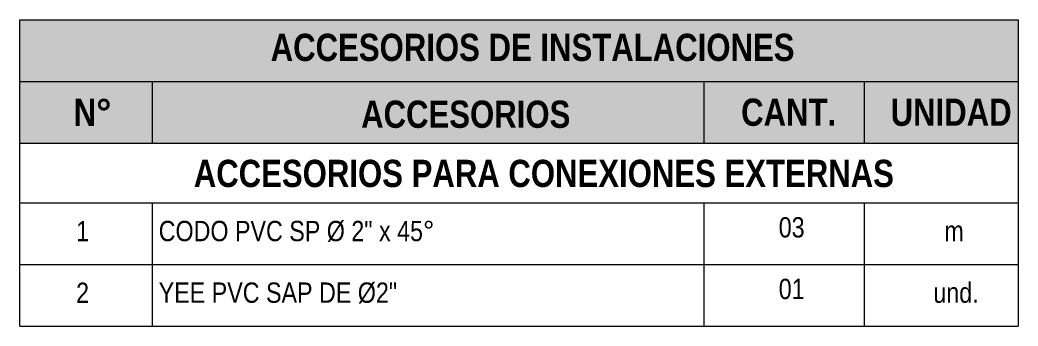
# Model space of a CAD drawing. Header units: metres. Extents: x 0 to 1935, y 0 to 1529.
# Drawn here: x 1878.19 to 1880.155, y 1478.823 to 1479.424 of the extents above; entities that cross this region are included whole.
import ezdxf

# ---------------------------------------------------------------- set-up
doc = ezdxf.new("R2010")
doc.units = ezdxf.units.M
doc.header["$LTSCALE"] = 0.005
doc.layers.add('-Textos', color=7, linetype='Continuous', lineweight=20)
doc.styles.add('-Arial Narrow', font='ARIALN.TTF')

msp = doc.modelspace()

# ---------------------------------------------------------------- hatches: boundary and pattern name
at = {"layer": '-Textos'}
h = msp.add_hatch(color=144, dxfattribs=at)
h.dxf.hatch_style = 1
h.paths.add_polyline_path([(1880.15544, 1479.18207), (1880.15544, 1479.42434), (1878.1899, 1479.42434), (1878.1899, 1479.18207)])

# ---------------------------------------------------------------- linework, layer by layer
for p, q in [((1878.1899, 1478.82263), (1878.1899, 1479.42434)), ((1878.1899, 1479.42434), (1880.15544, 1479.42434)), ((1880.15544, 1479.42434), (1880.15544, 1478.82263)), ((1878.1899, 1479.30321), (1880.15544, 1479.30321)), ((1878.45099, 1479.18207), (1878.45099, 1479.30321)), ((1879.53675, 1479.30321), (1879.53675, 1479.18207)), ((1879.85211, 1479.30321), (1879.85211, 1479.18207)), ((1878.1899, 1479.18207), (1880.15544, 1479.18207)), ((1878.1899, 1479.06491), (1880.15544, 1479.06491)), ((1878.45099, 1478.82263), (1878.45099, 1479.06491)), ((1879.53675, 1479.06491), (1879.53675, 1478.82263)), ((1879.85211, 1479.06491), (1879.85211, 1478.82263)), ((1878.1899, 1478.94377), (1880.15544, 1478.94377)), ((1878.1899, 1478.82263), (1880.15544, 1478.82263))]:
    msp.add_line(p, q, dxfattribs=at)

# ---------------------------------------------------------------- texts
at = {"layer": '-Textos', "style": '-Arial Narrow'}
for s, insert, char_height, width, attachment_point in [('\\pxqc;{\\fArial Narrow|b1|i0|c0|p34;ACCESORIOS DE INSTALACIONES}', (1879.19944, 1479.37011), 0.0535, 1.1168011, 5), ('\\pxqc;{\\fArial Narrow|b1|i0|c0|p34;N°}', (1878.33289, 1479.24264), 0.0535, 0.4059128, 5), ('\\pxqc;{\\fArial Narrow|b1|i0|c0|p34;ACCESORIOS}', (1879.06778, 1479.2387), 0.0535, 0.4059128, 5), ('\\pxqc;{\\fArial Narrow|b1|i0|c0|p34;CANT.}', (1879.70372, 1479.24264), 0.0535, 0.4059128, 5), ('\\pxqc;{\\fArial Narrow|b1|i0|c0|p34;UNIDAD}', (1880.02365, 1479.24264), 0.0535, 0.4059128, 5), ('\\pxqc;{\\fArial Narrow|b1|i0|c0|p34;ACCESORIOS PARA CONEXIONES EXTERNAS}', (1879.2216, 1479.12229), 0.0535, 1.552205, 5), ('CODO PVC SP {\\A1;Ø 2" x 45°}', (1878.46314, 1479.02939), 0.04, 0.8398193, 1), ('03', (1879.68417, 1479.03666), 0.04, 0.0507466, 1), ('1', (1878.30046, 1479.02912), 0.04, 0.0891667, 1), ('m', (1880.01035, 1479.02939), 0.04, 0.0507466, 1), ('01', (1879.68417, 1478.91552), 0.04, 0.0507466, 1), ('2', (1878.30046, 1478.90798), 0.04, 0.0891667, 1), ('YEE PVC SAP DE {\\A1;Ø2"}', (1878.46314, 1478.90825), 0.04, 0.8398193, 1), ('und.', (1879.98866, 1478.90825), 0.04, 0.0507466, 1)]:
    msp.add_mtext(s, dxfattribs=dict(at, insert=insert, char_height=char_height, width=width, attachment_point=attachment_point))

doc.saveas('drawing.dxf')
